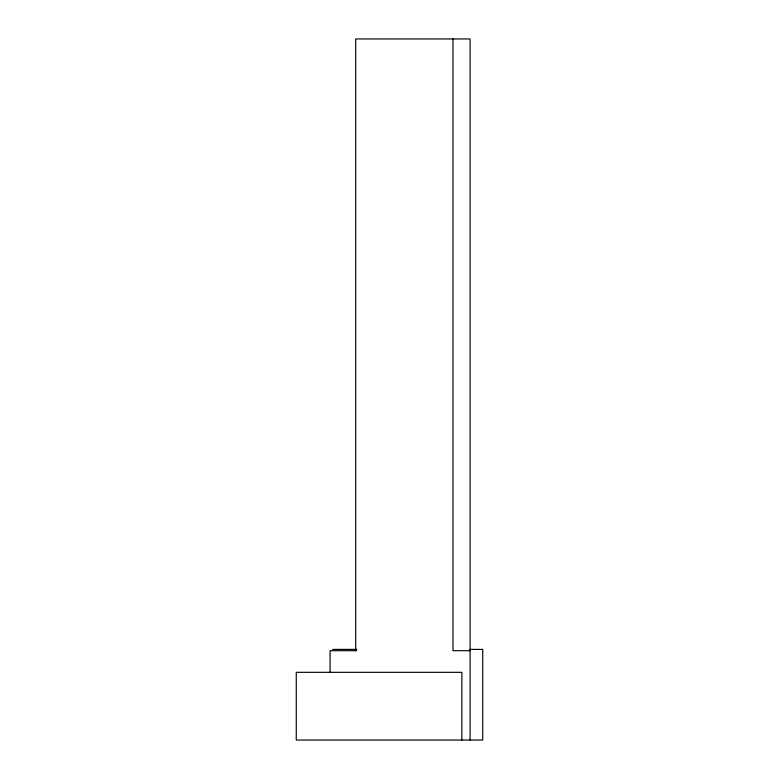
<?xml version="1.0" encoding="UTF-8"?>
<svg xmlns="http://www.w3.org/2000/svg" width="779" height="779" viewBox="0 0 779 779"><rect width="100%" height="100%" fill="white"/><g stroke="black" fill="none" stroke-linecap="round" stroke-linejoin="round"><path stroke-width="1.17" d="M332.594 649.404L356.811 649.404M469.416 649.404L482.737 649.404L482.737 740.05L296.263 740.05L296.263 672.326L461.869 672.326L461.869 740.05M356.616 650.689L330.062 650.689L330.062 672.433M470.088 650.689L452.988 650.689L452.988 38.95M470.088 740.05L470.088 38.95L355.691 38.95L355.691 650.689"/></g></svg>
